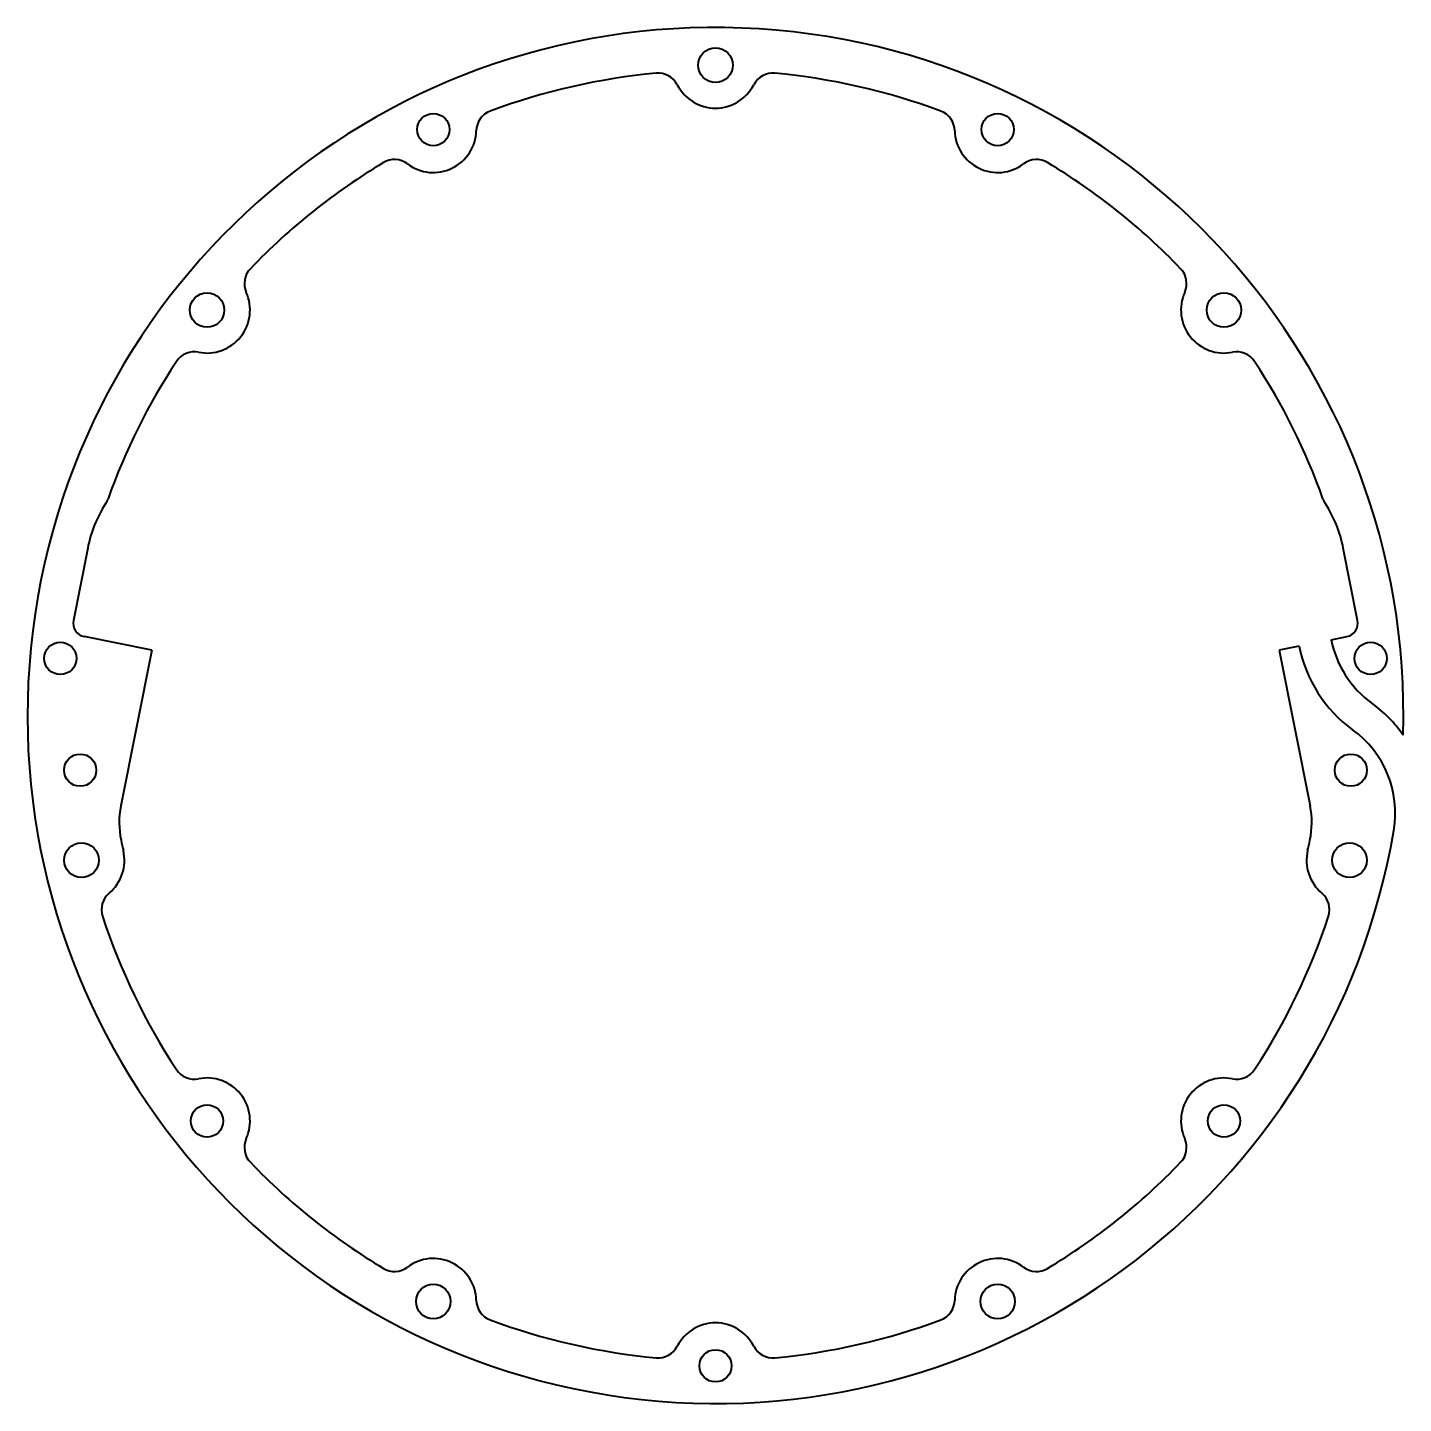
# Model space of a CAD drawing. Header units: inches. Extents: x -4 to 4, y -4 to 4.
import ezdxf

# ---------------------------------------------------------------- set-up
doc = ezdxf.new("R2010")
doc.units = ezdxf.units.IN
doc.header["$MEASUREMENT"] = 0
doc.layers.add('Visible', color=7, linetype='Continuous', lineweight=40)

msp = doc.modelspace()

# ---------------------------------------------------------------- linework, layer by layer
at = {"layer": 'Visible'}
for p, q in [((-3.6501, 0.9734), (-3.7334, 0.5524)), ((3.7334, 0.5524), (3.6501, 0.9734)), ((-3.278, 0.3808), (-3.6704, 0.4584)), ((3.3933, 0.4036), (3.278, 0.3808)), ((3.5797, 0.4404), (3.6704, 0.4584)), ((-3.278, 0.3808), (-3.4572, -0.5253)), ((3.278, 0.3808), (3.4572, -0.5253))]:
    msp.add_line(p, q, dxfattribs=at)
for centre, radius in [((0, 3.7812), 0.1005), ((-1.6406, 3.4068), 0.0938), ((1.6406, 3.4068), 0.0938), ((-2.9563, 2.3576), 0.1005), ((2.9563, 2.3576), 0.1005), ((-3.8092, 0.3321), 0.0938), ((3.8092, 0.3321), 0.0938), ((-3.6939, -0.318), 0.0938), ((3.6939, -0.318), 0.0938), ((-3.6864, -0.8414), 0.1005), ((3.6864, -0.8414), 0.1005), ((-2.9563, -2.3576), 0.0938), ((2.9563, -2.3576), 0.0938), ((-1.6406, -3.4068), 0.1005), ((1.6406, -3.4068), 0.1005), ((0, -3.7812), 0.0938)]:
    msp.add_circle(centre, radius, dxfattribs=at)
for centre, radius, start, end in [((0, 0), 4, 358.36827, 350.37749), ((0, 0), 3.75, 95.2775, 110.43679), ((-0.3334, 3.6096), 0.125, 27.23522, 95.2775), ((0.3334, 3.6096), 0.125, 84.7225, 152.76478), ((0, 0), 3.75, 69.56321, 84.7225), ((0, 3.7812), 0.25, 207.23522, 332.76478), ((-1.2658, 3.3968), 0.125, 110.43679, 178.47906), ((1.2658, 3.3968), 0.125, 1.52094, 69.56321), ((-1.6406, 3.4068), 0.25, 232.94951, 358.47906), ((1.6406, 3.4068), 0.25, 181.52094, 307.05049), ((0, 0), 3.75, 120.99178, 136.15107), ((-1.8666, 3.1075), 0.125, 52.94951, 120.99178), ((1.8666, 3.1075), 0.125, 59.00822, 127.05049), ((0, 0), 3.75, 43.84893, 59.00822), ((-2.6142, 2.5113), 0.125, 136.15107, 204.19335), ((2.6142, 2.5113), 0.125, 335.80665, 43.84893), ((-2.9563, 2.3576), 0.25, 258.6638, 24.19335), ((2.9563, 2.3576), 0.25, 155.80665, 281.3362), ((-3.03, 1.9899), 0.125, 78.6638, 146.70607), ((3.03, 1.9899), 0.125, 33.29393, 101.3362), ((0, 0), 3.75, 146.70607, 160.36252), ((0, 0), 3.75, 19.63748, 33.29393), ((-2.9144, 0.8279), 0.75, 147.16998, 168.812), ((-3.6496, 1.3023), 0.125, 327.16998, 340.36252), ((3.6496, 1.3023), 0.125, 199.63748, 212.83002), ((2.9144, 0.8279), 0.75, 11.188, 32.83002), ((-3.6549, 0.5369), 0.08, 168.812, 258.812), ((3.6549, 0.5369), 0.08, 281.188, 11.188), ((4.1683, 0.5569), 0.79, 191.188, 234.0455), ((4.1683, 0.5569), 0.6, 191.188, 234.0455), ((3.3522, -0.5683), 0.79, 35.11561, 54.0455), ((3.3522, -0.5683), 0.6, 350.37749, 54.0455), ((-2.9667, -0.6223), 0.5, 168.812, 191.84764), ((2.9667, -0.6223), 0.5, 348.15236, 11.188), ((-3.6864, -0.8414), 0.25, 310.09237, 12.85714), ((0, 0), 3.5312, 191.84764, 192.85714), ((3.6864, -0.8414), 0.25, 167.14286, 229.90763), ((0, 0), 3.5312, 347.14286, 348.15236), ((-3.4449, -1.1283), 0.125, 130.09237, 198.13464), ((3.4449, -1.1283), 0.125, 341.86536, 49.90763), ((0, 0), 3.75, 198.13464, 213.29393), ((0, 0), 3.75, 326.70607, 341.86536), ((-3.03, -1.9899), 0.125, 213.29393, 281.3362), ((3.03, -1.9899), 0.125, 258.6638, 326.70607), ((-2.9563, -2.3576), 0.25, 335.80665, 101.3362), ((2.9563, -2.3576), 0.25, 78.6638, 204.19335), ((-2.6142, -2.5113), 0.125, 155.80665, 223.84893), ((2.6142, -2.5113), 0.125, 316.15107, 24.19335), ((0, 0), 3.75, 223.84893, 239.00822), ((0, 0), 3.75, 300.99178, 316.15107), ((-1.6406, -3.4068), 0.25, 1.52094, 127.05049), ((1.6406, -3.4068), 0.25, 52.94951, 178.47906), ((-1.8666, -3.1075), 0.125, 239.00822, 307.05049), ((1.8666, -3.1075), 0.125, 232.94951, 300.99178), ((-1.2658, -3.3968), 0.125, 181.52094, 249.56321), ((1.2658, -3.3968), 0.125, 290.43679, 358.47906), ((0, 0), 3.75, 249.56321, 264.7225), ((0, 0), 3.75, 275.2775, 290.43679), ((0, -3.7812), 0.25, 27.23522, 152.76478), ((-0.3334, -3.6096), 0.125, 264.7225, 332.76478), ((0.3334, -3.6096), 0.125, 207.23522, 275.2775)]:
    msp.add_arc(centre, radius, start, end, dxfattribs=at)

doc.saveas('drawing.dxf')
